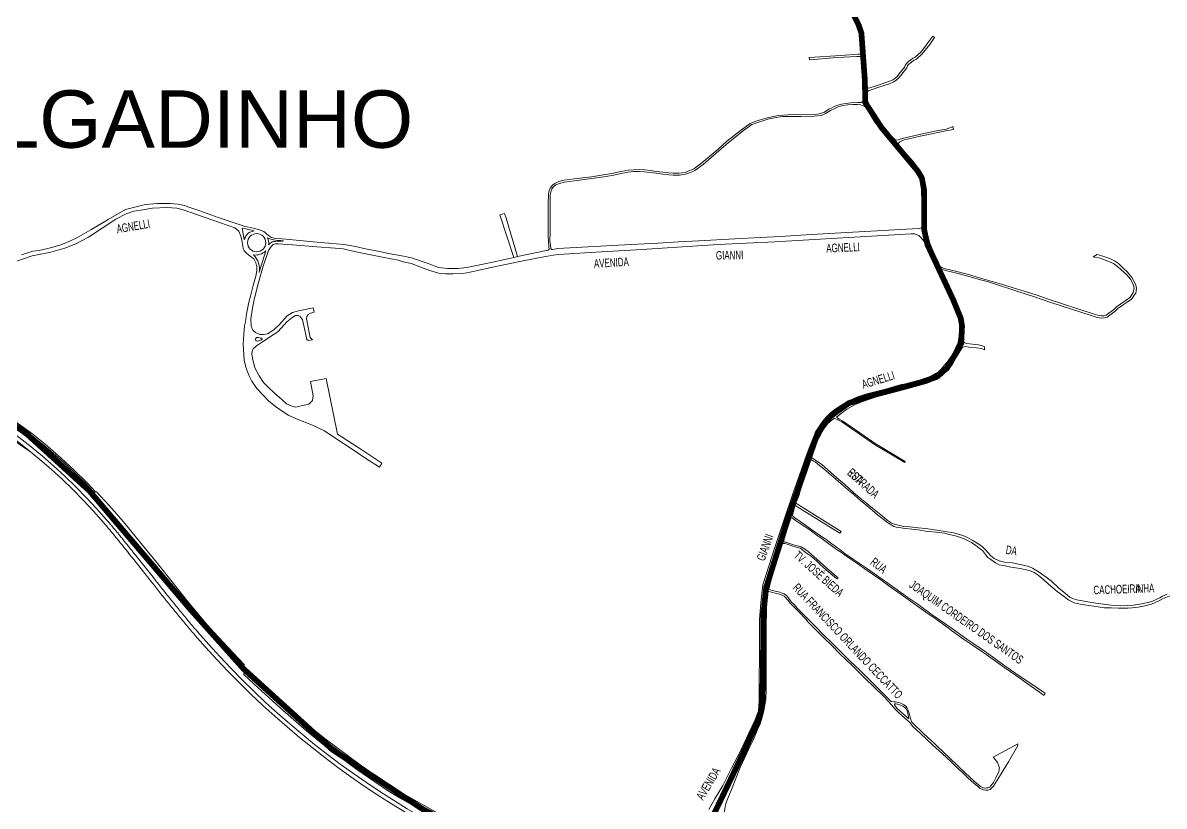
# Model space of a CAD drawing. Header units: millimetres. Extents: x 617885 to 663705, y 7172943 to 7234736.
# Drawn here: x 649414 to 651403, y 7185253 to 7186617 of the extents above; entities that cross this region are included whole.
import ezdxf

# ---------------------------------------------------------------- set-up
doc = ezdxf.new("R2010")
doc.units = ezdxf.units.MM
doc.layers.add('BAIRROS', color=12, linetype='Continuous')
doc.layers.add('TOP_VIAS 10.000', color=7, linetype='Continuous', lineweight=9)
doc.layers.add('VIAS', color=7, linetype='Continuous', lineweight=5)
doc.styles.add('LDUP', font='LDUP.SHX')
doc.styles.get("Standard").update_dxf_attribs({"font": 'arial.ttf'})

msp = doc.modelspace()

# ---------------------------------------------------------------- linework, layer by layer
at = {"layer": 'BAIRROS', "lineweight": 40, "ltscale": 0.3, "const_width": 10}
for points in [[(650813.7, 7186726.9), (650870.7, 7186613.7), (650875.5, 7186599.6), (650881.5, 7186517.6), (650882.3, 7186478.4), (650910.1, 7186435.5), (650935.5, 7186404.9), (650973.8, 7186359.1), (650980.9, 7186347), (650984.6, 7186326.9), (650984.9, 7186256.8), (650990.8, 7186230.5), (651035.3, 7186135.3), (651048.6, 7186102.9), (651050.9, 7186089.3), (651049.4, 7186059), (651029.4, 7186023.1), (651024.2, 7186015.6), (651006.7, 7186000.6), (650978.1, 7185991), (650893.2, 7185968.1), (650853.2, 7185954.7), (650821.2, 7185931.8), (650799.4, 7185903.3), (650747.3, 7185753.2), (650709.6, 7185633.9), (650704.5, 7185586.4), (650704.4, 7185554.8), (650703.3, 7185444.9), (650701.6, 7185420.3), (650696, 7185403.3), (650672.8, 7185351.9), (650607.6, 7185216.4)], [(650813.7, 7186726.9), (650870.7, 7186613.7), (650875.5, 7186599.6), (650881.5, 7186517.6), (650882.3, 7186478.4), (650910.1, 7186435.5), (650935.5, 7186404.9), (650973.8, 7186359.1), (650980.9, 7186347), (650984.6, 7186326.9), (650984.9, 7186256.8), (650990.8, 7186230.5), (651035.3, 7186135.3), (651048.6, 7186102.9), (651050.9, 7186089.3), (651049.4, 7186059), (651029.4, 7186023.1), (651024.2, 7186015.6), (651006.7, 7186000.6), (650978.1, 7185991), (650893.2, 7185968.1), (650853.2, 7185954.7), (650821.2, 7185931.8), (650799.4, 7185903.3), (650747.3, 7185753.2), (650709.6, 7185633.9), (650704.5, 7185586.4), (650704.4, 7185554.8), (650703.3, 7185444.9), (650701.6, 7185420.3), (650696, 7185403.3), (650672.8, 7185351.9), (650607.6, 7185216.4)], [(649265, 7186005.1), (649419.3, 7185903), (649530.2, 7185802.2), (649704.9, 7185597.1), (649798.9, 7185492), (649953.7, 7185351.4), (650110, 7185248.3), (650234.6, 7185183), (650417.5, 7185116.6), (650505.3, 7185088.1), (650598, 7185071.6), (650596.2, 7185001.4), (650588.3, 7184963.5), (650569.4, 7184926.2), (650553.2, 7184899.4), (650023.2, 7184755.2), (648828.1, 7184425.8)], [(650234.6, 7185183), (650110, 7185248.3), (649953.7, 7185351.4), (649798.9, 7185492), (649704.9, 7185597.1), (649530.2, 7185802.2), (649419.3, 7185903), (649265, 7186005.1)]]:
    msp.add_lwpolyline(points, dxfattribs=at)
at = {"layer": 'VIAS', "color": 253, "flags": 128}
for points in [[(651408.6, 7185622), (651400.4, 7185618.8), (651395.7, 7185615.9), (651390.6, 7185613.5), (651381.6, 7185609.3), (651374.9, 7185607.6), (651360.6, 7185604.9), (651349, 7185603.2), (651339.4, 7185602.3), (651327.1, 7185602.1), (651316.2, 7185602.4), (651305.8, 7185603.4), (651283.9, 7185606.4), (651266.3, 7185609.5), (651250.9, 7185612.5), (651243.3, 7185614.4), (651238.6, 7185617.2), (651228.1, 7185625.5), (651218.8, 7185633.4), (651206.6, 7185644.7), (651197.2, 7185651.7), (651185.3, 7185660.5), (651173.4, 7185667.5), (651165.6, 7185671), (651152.1, 7185673.9), (651138.2, 7185676.7), (651124.7, 7185677.8), (651115.6, 7185680.4), (651107, 7185684.5), (651100.9, 7185689.2), (651092.1, 7185698.8), (651085.1, 7185705.6), (651077.1, 7185710.9), (651068.8, 7185716.5), (651060.2, 7185720.6), (651052.5, 7185724.1), (651046.4, 7185725.9), (651036.2, 7185728.8), (651021.7, 7185731.3), (651006.8, 7185733.6), (650987.4, 7185736.3), (650974.2, 7185737.9), (650959.8, 7185739.3), (650949.7, 7185740.3), (650942.3, 7185741.6), (650937, 7185742.9), (650931.6, 7185744.5), (650927.5, 7185746.7), (650920.5, 7185750.9), (650915.2, 7185755.9), (650894.8, 7185771.9), (650872.7, 7185790.1), (650862.6, 7185798.5), (650860.9, 7185800), (650846.4, 7185813.2), (650832.9, 7185825), (650805.9, 7185848.6), (650789.4, 7185859.9), (650787.9, 7185862.3), (650788.4, 7185864.8), (650792.1, 7185872.8), (650794.4, 7185880.7), (650798, 7185888.4), (650804, 7185900), (650810.1, 7185910.2), (650817.3, 7185919.5), (650827.9, 7185928.8), (650835.6, 7185925.2), (650841.2, 7185922.2), (650847.4, 7185918.4), (650879.1, 7185896.2), (650898.3, 7185882.8), (650951, 7185851.4), (650952, 7185853.2), (650899.3, 7185884.5), (650880.3, 7185897.9), (650848.5, 7185920.1), (650842.2, 7185924), (650836.7, 7185926.9), (650832.1, 7185930.4), (650842.7, 7185938.4), (650850.1, 7185944.5), (650863.4, 7185951.8), (650878, 7185958), (650889.4, 7185961.8), (650902, 7185965.9), (650922.3, 7185970.9), (650954.8, 7185979.8), (650974, 7185985.3), (650989.9, 7185989.5), (650997, 7185992.4), (651006.8, 7185997.4), (651016.2, 7186003.2), (651021.8, 7186008.7), (651028.2, 7186015), (651034.7, 7186024.1), (651040.8, 7186034.3), (651047.4, 7186045.8), (651051.5, 7186052.2), (651054.8, 7186053), (651057.6, 7186053.4), (651063, 7186052.3), (651076, 7186051.2), (651084.5, 7186050), (651089.8, 7186047.9), (651090.1, 7186052.8), (651086.5, 7186054.5), (651079.7, 7186056.2), (651069, 7186057.8), (651058.4, 7186058.7), (651055.6, 7186059.8), (651053.5, 7186061.7), (651053.2, 7186063.2), (651053, 7186069.2), (651054.3, 7186080.9), (651054.1, 7186086), (651054.1, 7186091.8), (651053.2, 7186096.9), (651050.6, 7186108.4), (651043.6, 7186124.6), (651035.2, 7186142.8), (651025.8, 7186163.8), (651014.7, 7186188.3), (651022.1, 7186186), (651041.8, 7186181.2), (651061.2, 7186176), (651083.2, 7186170), (651097.2, 7186166), (651118.1, 7186159.1), (651132.4, 7186154.6), (651150.1, 7186149.1), (651177.1, 7186140.3), (651203.9, 7186130.8), (651277.9, 7186107.1), (651286.6, 7186104.2), (651293.2, 7186103.1), (651298.2, 7186103.3), (651303.7, 7186104.6), (651317.5, 7186115.3), (651322.2, 7186119.5), (651329.8, 7186125.1), (651338.9, 7186131), (651346.1, 7186136.1), (651348.8, 7186140.1), (651352.6, 7186145.4), (651353.5, 7186146.6), (651355, 7186155.3), (651353.6, 7186160.2), (651351.5, 7186165.9), (651346.8, 7186174), (651339.2, 7186182.9), (651331.8, 7186190.3), (651323.8, 7186198.2), (651316.3, 7186202.9), (651308.4, 7186206.6), (651294.5, 7186211.8), (651286.6, 7186214.1), (651279.1, 7186209.9), (651291.5, 7186207.5), (651304.9, 7186202.3), (651314.9, 7186198.4), (651322, 7186192.9), (651328.4, 7186187.1), (651337.2, 7186179.1), (651344.5, 7186170.8), (651348.2, 7186163.2), (651350.8, 7186155.6), (651349.3, 7186147.9), (651345.5, 7186141.6), (651343.5, 7186138.9), (651336.7, 7186134.1), (651327.6, 7186128.2), (651319.8, 7186122.4), (651315.1, 7186118.1), (651302, 7186108.1), (651297.7, 7186107.1), (651293.5, 7186106.9), (651287.5, 7186107.9), (651279.1, 7186110.7), (651200.9, 7186136), (651180.1, 7186143.4), (651153.1, 7186152), (651138.2, 7186156.5), (651129.2, 7186159.4), (651123.5, 7186160.9), (651087.3, 7186171.7), (651062, 7186179.2), (651037, 7186185.4), (651022.3, 7186188.8), (651017.1, 7186190.8), (651015.2, 7186191.5), (651012.8, 7186193.1), (651009.7, 7186199.7), (651001.8, 7186216.7), (650994.8, 7186233.3), (650992, 7186244.1), (650989.4, 7186255), (650988.2, 7186263.5), (650987.6, 7186270.8), (650986.5, 7186285.9), (650986.4, 7186307.2), (650986.7, 7186322.8), (650985.9, 7186335.4), (650984.1, 7186345.7), (650981.9, 7186351.9), (650979.3, 7186357.2), (650977.3, 7186360.5), (650974.6, 7186364.4), (650966.3, 7186375.1), (650955.2, 7186387.7), (650945.5, 7186398.4), (650940.1, 7186405), (650940.1, 7186406.6), (650940.8, 7186408.5), (650942.3, 7186410.1), (650944.8, 7186411.4), (650948.3, 7186413.1), (650978, 7186419.9), (650984, 7186421.4), (651022.8, 7186429.2), (651036.1, 7186431.4), (651034.9, 7186436.8), (651032.5, 7186435.4), (651023.2, 7186432.3), (651009.2, 7186429.7), (650984.1, 7186424.6), (650961.7, 7186419.6), (650946.3, 7186415.9), (650939.6, 7186413.8), (650937.5, 7186413.3), (650934.4, 7186414.1), (650932.8, 7186415.2), (650929.1, 7186419), (650910.1, 7186441.5), (650896.9, 7186458.8), (650889.8, 7186472.9), (650887.3, 7186478.4), (650884.9, 7186485), (650884.1, 7186489.8), (650884, 7186491.3), (650885, 7186495.2), (650886.4, 7186497.6), (650888.9, 7186499.3), (650906, 7186505.2), (650924.6, 7186511.4), (650932.1, 7186514.9), (650936.2, 7186517.5), (650940.9, 7186521.4), (650944.1, 7186525.4), (650954.9, 7186538.8), (650955.2, 7186540.3), (650955.9, 7186542.3), (650957, 7186544.1), (650958.8, 7186545.7), (650960.9, 7186547.4), (650963.5, 7186549.4), (650967.3, 7186552.3), (650970.1, 7186553.6), (650972.2, 7186554.7), (650981.2, 7186563.2), (650986.7, 7186569.5), (650994.6, 7186579.9), (651003.1, 7186591.9), (650999.8, 7186594.2), (650991.4, 7186582.3), (650983.6, 7186572), (650978.3, 7186565.9), (650969.9, 7186558), (650968.4, 7186557.2), (650965.3, 7186555.8), (650961, 7186552.6), (650958.3, 7186550.5), (650956.2, 7186548.7), (650953.9, 7186546.7), (650952.3, 7186544.1), (650951.3, 7186541.4), (650951.2, 7186540.6), (650940.9, 7186527.9), (650938.1, 7186524.2), (650933.8, 7186520.7), (650930.1, 7186518.4), (650923.1, 7186515.1), (650904.8, 7186509), (650888.5, 7186503.4), (650886.6, 7186504.1), (650885.4, 7186505), (650884.3, 7186506.8), (650883.3, 7186510.2), (650883.2, 7186514.9), (650883.1, 7186528.1), (650882.2, 7186543.2), (650880.5, 7186562.1), (650879.6, 7186581.8), (650878.8, 7186591.8), (650877.8, 7186598.6), (650875.2, 7186608.1), (650873.2, 7186614.9), (650863.5, 7186635.7)], [(650871.7, 7186603.1), (650870.3, 7186607.7), (650865.3, 7186619.1)], [(650873.8, 7186593.2), (650872.8, 7186599), (650871.7, 7186603.1)], [(650872.3, 7186563), (650874.6, 7186563.9), (650875.6, 7186565.5), (650875.4, 7186583)], [(650875.4, 7186583), (650873.8, 7186593.2)], [(650785.1, 7186553.2), (650784.6, 7186556.8), (650839.4, 7186560.6), (650869, 7186562.8), (650872.3, 7186563)], [(650833.1, 7186556.9), (650785.1, 7186553.2)], [(650879.3, 7186494.2), (650879.2, 7186516.3), (650878.4, 7186531.9), (650877.1, 7186555.7), (650875.6, 7186557.6), (650874.1, 7186559), (650867.6, 7186559), (650833.1, 7186556.9)], [(650848.2, 7186476.7), (650857.2, 7186477.8)], [(650857.2, 7186477.8), (650869.5, 7186478.6)], [(650869.5, 7186478.6), (650874.9, 7186478.8)], [(650874.9, 7186478.8), (650877, 7186479.8)], [(650877, 7186479.8), (650878.6, 7186481.2)], [(650878.6, 7186481.2), (650879.2, 7186482.2), (650879.2, 7186486.2), (650879.3, 7186494.2)], [(650731.7, 7186456.2), (650747.1, 7186457.4)], [(650747.1, 7186457.4), (650761.4, 7186457.5)], [(650761.4, 7186457.5), (650779.6, 7186457.3)], [(650779.6, 7186457.3), (650799.1, 7186458.5)], [(650799.1, 7186458.5), (650804.4, 7186459.5)], [(650804.4, 7186459.5), (650811.1, 7186462), (650818.9, 7186466.9)], [(650818.9, 7186466.9), (650824.1, 7186469.4), (650828.2, 7186471.4), (650834.4, 7186474)], [(650834.4, 7186474), (650840.7, 7186475.9)], [(650840.7, 7186475.9), (650848.2, 7186476.7)], [(650625.2, 7186396.8), (650641.2, 7186411), (650666.8, 7186431.3), (650681.9, 7186441.9), (650690, 7186445.7)], [(650690, 7186445.7), (650697.1, 7186448), (650709.4, 7186451.5)], [(650709.4, 7186451.5), (650721.7, 7186454.5)], [(650721.7, 7186454.5), (650731.7, 7186456.2)], [(650597.7, 7186373.4), (650625.2, 7186396.8)], [(650357.8, 7186343.1), (650375.1, 7186345.6), (650405.4, 7186349.4), (650426.1, 7186352.4), (650443.6, 7186355.4), (650456.3, 7186358.3)], [(650456.3, 7186358.3), (650468.8, 7186360.5)], [(650468.8, 7186360.5), (650478.5, 7186361.6), (650488.2, 7186361.8), (650498.1, 7186361.1)], [(650498.1, 7186361.1), (650508, 7186360), (650518.1, 7186358.7), (650529.2, 7186357.1)], [(650568.3, 7186356.7), (650576.5, 7186359.9)], [(650576.5, 7186359.9), (650583.6, 7186363.2)], [(650583.6, 7186363.2), (650597.7, 7186373.4)], [(650329.8, 7186245.7), (650329.7, 7186274.2), (650329.7, 7186301.3), (650330.1, 7186318.1), (650331.6, 7186325.9), (650333.3, 7186329.6), (650337.1, 7186334.7), (650341.3, 7186337.8)], [(650341.3, 7186337.8), (650348.5, 7186340.8)], [(650348.5, 7186340.8), (650357.8, 7186343.1)], [(650529.2, 7186357.1), (650540.2, 7186356.1)], [(650540.2, 7186356.1), (650547.6, 7186355.3)], [(650547.6, 7186355.3), (650558.1, 7186355.4)], [(650558.1, 7186355.4), (650568.3, 7186356.7)], [(649593.2, 7186292.1), (649628.1, 7186301.1)], [(649628.1, 7186301.1), (649649.2, 7186302.6)], [(649649.2, 7186302.6), (649671.8, 7186302.7)], [(649671.8, 7186302.7), (649684.1, 7186301.4)], [(649684.1, 7186301.4), (649696.2, 7186299.1)], [(649696.2, 7186299.1), (649703.6, 7186296.4)], [(649821.2, 7186054.6), (649815.5, 7186049.4), (649813.6, 7186044.6), (649813.1, 7186040.6), (649814.3, 7186033.4), (649818.6, 7186016.3), (649826, 7186002.5), (649833.6, 7185990.7), (649841.4, 7185983.1), (649853.6, 7185971.9), (649865.2, 7185961.7), (649873.6, 7185953.6), (649883.1, 7185949.6), (649890.2, 7185948.1), (649899.5, 7185950.1), (649912.6, 7185953.1), (649918.8, 7185959.8), (649920.2, 7185967.7), (649917.3, 7185983.3), (649915.4, 7185992.4), (649942.9, 7185998.1), (649962.7, 7185900.9), (650004.9, 7185873.5), (650039.7, 7185850.1), (650035.5, 7185843.3), (650011.9, 7185858.5), (649986.5, 7185876.1), (649961.4, 7185892.4), (649939.7, 7185906.5), (649918.8, 7185916.4), (649898.3, 7185924.8), (649877.6, 7185933.6), (649869.8, 7185938.6), (649854.5, 7185949.3), (649842.6, 7185958.8), (649833.8, 7185968), (649822.1, 7185980.6), (649813.3, 7185993.2), (649807.8, 7186003.6), (649802.8, 7186017.4), (649800, 7186030), (649798.1, 7186058), (649800, 7186082.5), (649800.7, 7186089.4), (649802, 7186096.5), (649804.1, 7186110.5), (649808, 7186130.6), (649810.8, 7186141), (649815.8, 7186159.8), (649820.4, 7186176.3), (649822, 7186185.7), (649822, 7186192.3), (649820.4, 7186199.4), (649816.5, 7186206.1), (649810.3, 7186210.9), (649803.9, 7186216.1), (649800, 7186220), (649798.2, 7186225.1), (649796.6, 7186235.1), (649794.9, 7186244.2), (649790.8, 7186254.7), (649783.4, 7186260.5), (649743.7, 7186274.3), (649693.9, 7186291.6), (649682.4, 7186294.4), (649665.3, 7186295.8), (649640.3, 7186294.6), (649623.6, 7186291.9), (649607.9, 7186289.1), (649594.5, 7186284.5), (649576.5, 7186275.3), (649528.8, 7186244.2), (649506.5, 7186232.4), (649487.7, 7186224.6), (649463.1, 7186218), (649430.5, 7186211.6), (649381.7, 7186194.7)], [(649562.7, 7186275), (649593.2, 7186292.1)], [(649703.6, 7186296.4), (649722.5, 7186289.8)], [(649722.5, 7186289.8), (649754.5, 7186278.1), (649800, 7186263.1), (649815.8, 7186259.7), (649825.2, 7186257.4)], [(650269.7, 7186208.6), (650245.7, 7186283), (650253.8, 7186285.5), (650256.4, 7186277.4), (650276.5, 7186210.4)], [(649480.2, 7186230.9), (649496.4, 7186236.8), (649508.5, 7186242.7), (649533, 7186257), (649562.7, 7186275)], [(650962.1, 7186249.6), (650724.7, 7186236.1), (650626, 7186231), (650493, 7186222.7), (650402.9, 7186217.3), (650357.5, 7186214.3), (650347.3, 7186213.7), (650338.5, 7186212.7), (650313.1, 7186208.2), (650274.6, 7186200.3), (650222.1, 7186189.3), (650193.7, 7186183), (650181.2, 7186180.7), (650163.7, 7186179.9), (650151, 7186180.4), (650138.7, 7186181.5), (650125.4, 7186185.2), (650104.3, 7186193), (650091.3, 7186198), (650077.1, 7186201.2), (650068.4, 7186203.7), (650044, 7186208.8), (650006.4, 7186216.2), (649986.7, 7186220.5), (649972.5, 7186223.5), (649958.7, 7186225.1), (649926.8, 7186227.4), (649884.2, 7186230.6), (649859.2, 7186232.6), (649854.8, 7186232.6), (649850.5, 7186231.3), (649846.8, 7186227.6), (649842.4, 7186220.7), (649833.2, 7186193.7), (649825.2, 7186165.3), (649817.9, 7186137.8), (649814.2, 7186120.1), (649811.6, 7186101.7), (649812.1, 7186088.9), (649814.8, 7186082.1), (649819.4, 7186077.9), (649827.4, 7186074.3), (649833.4, 7186074.3), (649840.7, 7186075.9), (649851.5, 7186082.5), (649861.4, 7186091.9), (649875.1, 7186107), (649884.3, 7186112.7), (649894.6, 7186115.7), (649914.7, 7186119.6), (649920.1, 7186120.7), (649922, 7186113.2), (649915.5, 7186111.4), (649911.4, 7186109.4), (649909.2, 7186105.8), (649908.5, 7186101.8), (649915.2, 7186069.5), (649919.1, 7186065.2), (649911.2, 7186063.9), (649909, 7186065.5), (649905.4, 7186082.2), (649901.6, 7186100.3), (649897.6, 7186105.7), (649893.8, 7186107.4), (649889.5, 7186107.4), (649882.8, 7186103.4), (649874, 7186096.5), (649864.3, 7186085.8), (649858.6, 7186079.1), (649850.2, 7186073.9), (649831.9, 7186061.5), (649821.2, 7186054.6)], [(649825.2, 7186257.4), (649834.4, 7186254), (649842.6, 7186247.1)], [(649842.6, 7186247.1), (649847.7, 7186243.7)], [(649847.7, 7186243.7), (649852.5, 7186242.3), (649878.8, 7186240)], [(649878.8, 7186240), (649919.9, 7186236.1)], [(650330.8, 7186227.4), (650329.8, 7186245.7)], [(650967.9, 7186249.8), (650962.1, 7186249.6)], [(650979.7, 7186243.1), (650975.5, 7186246.7), (650967.9, 7186249.8)], [(650988.1, 7186228.7), (650984.7, 7186236.5), (650979.7, 7186243.1)], [(649412.2, 7186213.5), (649431.7, 7186219.5)], [(649431.7, 7186219.5), (649442.6, 7186221.1)], [(649442.6, 7186221.1), (649458.1, 7186224.5), (649470.8, 7186227.5), (649480.2, 7186230.9)], [(649919.9, 7186236.1), (649947.4, 7186233.8)], [(649947.4, 7186233.8), (649974, 7186231.1), (649993.9, 7186227.9)], [(649993.9, 7186227.9), (650011.5, 7186223.5), (650032.8, 7186219.4), (650051.6, 7186215.7), (650074.5, 7186211.8), (650091.4, 7186208.2)], [(650259.5, 7186206.2), (650269.7, 7186208.6), (650276.5, 7186210.4), (650329.9, 7186221.3), (650331.2, 7186222.9)], [(650331.2, 7186222.9), (650330.8, 7186227.4)], [(650992.1, 7186220), (650988.1, 7186228.7)], [(650992.2, 7186219.9), (650992.1, 7186220)], [(650997.3, 7186207.5), (650992.2, 7186219.9)], [(650091.4, 7186208.2), (650120.8, 7186198)], [(650187.8, 7186191.1), (650227.7, 7186199.2)], [(650227.7, 7186199.2), (650259.5, 7186206.2)], [(651040.6, 7186114.1), (651031.4, 7186135.6), (651020.5, 7186158.6), (651007.1, 7186186.3), (650997.3, 7186207.5)], [(650120.8, 7186198), (650138.3, 7186191.4)], [(650138.3, 7186191.4), (650154.3, 7186189.3)], [(650154.3, 7186189.3), (650171.3, 7186189.4)], [(650171.3, 7186189.4), (650172.7, 7186189.4), (650187.8, 7186191.1)], [(651200.9, 7186136), (651200.9, 7186136)], [(651045.9, 7186098.1), (651044.8, 7186101.4), (651043.7, 7186106.3), (651040.6, 7186114.1)], [(651047.3, 7186090.1), (651046.8, 7186093.4), (651045.9, 7186098.1)], [(651047, 7186078.8), (651047.3, 7186082.6)], [(651047.3, 7186082.6), (651047.5, 7186087.6), (651047.3, 7186090.1)], [(651039.9, 7186052), (651043.9, 7186060.5)], [(651043.9, 7186060.5), (651045.5, 7186068.6), (651047, 7186078.8)], [(651019.9, 7186020.2), (651026.9, 7186028.5), (651034.1, 7186039.7), (651039.9, 7186052)], [(651015.3, 7186014.7), (651019.9, 7186020.2)], [(650982.2, 7185996), (650993.1, 7186000.1)], [(650993.1, 7186000.1), (650995.7, 7186001.1), (651004.6, 7186006.4)], [(651004.6, 7186006.4), (651009.9, 7186009.5), (651015.3, 7186014.7)], [(650917.4, 7185979.4), (650942.8, 7185986.8)], [(650942.8, 7185986.8), (650952.3, 7185988.6)], [(650952.3, 7185988.6), (650970.5, 7185992.7), (650982.2, 7185996)], [(650850.8, 7185957.3), (650857.5, 7185960.9), (650864.5, 7185964)], [(650864.5, 7185964), (650870.6, 7185966.2), (650876.5, 7185968.1), (650884.9, 7185970.9), (650917.4, 7185979.4)], [(650821.8, 7185937.9), (650826.8, 7185942.2)], [(650826.8, 7185942.2), (650834.5, 7185947.5)], [(650834.5, 7185947.5), (650843.1, 7185953), (650850.8, 7185957.3)], [(649399, 7185921.7), (649429.9, 7185898.7), (649451.6, 7185881.4), (649479.4, 7185857.3), (649502.6, 7185835.9), (649523.8, 7185815), (649538, 7185800), (649542.5, 7185800.2), (649563.9, 7185777.3), (649577.8, 7185761.8), (649592.5, 7185744.8), (649614.7, 7185717.1), (649646.9, 7185677.8), (649674.4, 7185643.6), (649700.7, 7185610.5), (649738.3, 7185565.1), (649789.3, 7185510.5), (649800.1, 7185499.8), (649800.1, 7185492.3), (649814.1, 7185478.5), (649867.6, 7185429.5), (649913.6, 7185389.2), (649942, 7185366.3), (650000.5, 7185322.5), (650053.5, 7185286.1), (650076.4, 7185272.2), (650165.2, 7185222.6)], [(649541.6, 7185800), (649525.7, 7185816.7), (649504.4, 7185837.7), (649481.1, 7185859.2), (649453.3, 7185883.4), (649431.4, 7185900.7), (649400.6, 7185923.7)], [(650757.3, 7185800.5), (650766.9, 7185827.8), (650780.3, 7185865.8), (650790.9, 7185892.9), (650796.3, 7185905.3), (650805.2, 7185919.3), (650810.2, 7185926)], [(650810.2, 7185926), (650815.5, 7185931.9)], [(650815.5, 7185931.9), (650821.8, 7185937.9)], [(650162.1, 7185215.4), (650072.7, 7185266), (650049.5, 7185280), (649996.2, 7185316.6), (649937.5, 7185360.5), (649908.9, 7185383.7), (649862.7, 7185424.2), (649816.7, 7185466.2), (649799.6, 7185482.4), (649799.1, 7185490.9), (649790.2, 7185500), (649733.2, 7185560.7), (649695.4, 7185606.2), (649669.1, 7185639.4), (649641.7, 7185673.6), (649609.5, 7185712.8), (649587.3, 7185740.4), (649572.7, 7185757.4), (649558.9, 7185772.7), (649537.6, 7185795.6), (649528, 7185800), (649518.7, 7185809.9), (649497.6, 7185830.6), (649474.5, 7185851.9), (649447, 7185875.8), (649425.4, 7185892.9), (649394.8, 7185915.8)], [(650725, 7185705.3), (650738.9, 7185746.8), (650757.3, 7185800.5)], [(650697.9, 7185577.7), (650700.4, 7185607.3), (650703.6, 7185638.4), (650725, 7185705.3)], [(650697.9, 7185530), (650697.9, 7185577.7)], [(650609.5, 7185247), (650620.2, 7185265.9), (650634, 7185289), (650649.3, 7185318.9), (650663.4, 7185346.5), (650678.8, 7185378.8), (650689.7, 7185402), (650693.9, 7185412.3), (650696, 7185418.7), (650697.5, 7185436.2), (650697.5, 7185458), (650697.9, 7185530)], [(649801, 7185495.5), (649816.1, 7185481.3), (649824.6, 7185472.7), (649830.3, 7185467.3), (649869.3, 7185431.5), (649915.2, 7185391.2), (649943.5, 7185368.3), (650001.9, 7185324.6), (650054.8, 7185288.2), (650058.5, 7185286.1), (650062.9, 7185283.4), (650077.8, 7185274.4), (650165.2, 7185225)]]:
    msp.add_lwpolyline(points, dxfattribs=at)
at = {"layer": 'VIAS', "color": 253}
for points in [[(650734.8, 7186245.4), (650788.1, 7186248.5), (650964.4, 7186258.3), (650976.9, 7186259.3), (650980.5, 7186260.2), (650981.8, 7186262.3), (650981.9, 7186265.4), (650981.3, 7186274.7), (650980.8, 7186294.1), (650980.7, 7186307.8), (650980.4, 7186327.7), (650980.4, 7186331.4), (650979.1, 7186339.2), (650977.4, 7186345.9), (650974.7, 7186353.3), (650971, 7186358.7), (650967.3, 7186363.7), (650958.8, 7186373.8), (650936.6, 7186399), (650914.8, 7186424.4), (650899, 7186444.3), (650886, 7186465.5), (650882.5, 7186470.7), (650880.1, 7186472.4), (650877.7, 7186473.4), (650874.8, 7186474.3), (650868.4, 7186475), (650860.4, 7186474.9), (650852.1, 7186474.6), (650843.4, 7186473.2), (650835.3, 7186471), (650829, 7186468), (650821.8, 7186464.5), (650812.8, 7186459.6), (650809.7, 7186458), (650805.4, 7186455.9), (650793.1, 7186455.1), (650770, 7186454.1), (650751.7, 7186454.1), (650738, 7186454), (650727.1, 7186452.7), (650712.5, 7186449.5), (650690.8, 7186442.7), (650684.7, 7186440.1), (650669.8, 7186430)], [(650669.8, 7186430), (650643.2, 7186408.5), (650627.3, 7186394.3), (650599.7, 7186370.8), (650585.3, 7186360.3), (650577.8, 7186356.9), (650569.1, 7186353.5), (650558.3, 7186352.2), (650547.5, 7186352.1), (650539.9, 7186352.9), (650528.8, 7186353.9), (650517.7, 7186355.5), (650507.6, 7186356.8), (650497.8, 7186357.9), (650488.2, 7186358.5), (650478.8, 7186358.4), (650469.3, 7186357.3), (650456.9, 7186355.1), (650444.3, 7186352.2), (650426.6, 7186349.2), (650405.8, 7186346.2), (650375.5, 7186342.3), (650358.4, 7186339.9), (650349.5, 7186337.7), (650342.9, 7186335), (650339.4, 7186332.4), (650336.1, 7186328), (650334.7, 7186324.9), (650333.3, 7186317.7), (650332.9, 7186301.3), (650332.9, 7186257), (650332.9, 7186252.3), (650332.8, 7186237.7), (650333.6, 7186229.8), (650334.4, 7186224.4), (650335.7, 7186222.6), (650337.1, 7186222.8), (650346.7, 7186224.2), (650399.4, 7186227.1), (650473.5, 7186231.2), (650521.3, 7186233.8), (650556.6, 7186235.7), (650592.2, 7186237.6), (650654.7, 7186240.9), (650699.5, 7186243.6), (650734.8, 7186245.4)], [(649825.6, 7186069.1), (649824.7, 7186069.3), (649824.5, 7186069.4), (649823.6, 7186069.4), (649821.7, 7186069), (649820.6, 7186068.2), (649819.9, 7186067.2), (649819.9, 7186065.2), (649820.2, 7186064.3)], [(649820.2, 7186064.3), (649820.8, 7186063.7), (649823.2, 7186063.1), (649823.7, 7186063.1), (649825.5, 7186063.4)], [(649825.5, 7186063.4), (649826.6, 7186063.8)], [(649827.8, 7186068), (649826.7, 7186068.6), (649825.6, 7186069.1)], [(649826.6, 7186063.8), (649827.9, 7186064.5)], [(649830.2, 7186068), (649828.9, 7186068), (649827.8, 7186068)], [(649827.9, 7186064.5), (649828.4, 7186064.9)], [(649828.4, 7186064.9), (649829.9, 7186065.4), (649830.8, 7186065.7)], [(649831.4, 7186067.3), (649830.2, 7186068)], [(649830.8, 7186065.7), (649831.4, 7186066.4), (649831.4, 7186067.3)], [(650778.8, 7185836.5), (650782.3, 7185846.7), (650784.2, 7185852.3), (650785.9, 7185854.6), (650787.7, 7185855.3)], [(650787.7, 7185855.3), (650789.8, 7185855.3), (650792.3, 7185854)], [(650792.3, 7185854), (650794.8, 7185852.8), (650799.6, 7185848.8)], [(650799.6, 7185848.8), (650810.3, 7185840.4)], [(650768.4, 7185800), (650769.6, 7185809.2), (650771.8, 7185815.5), (650774.8, 7185825.9)], [(650774.8, 7185825.9), (650778.8, 7185836.5)], [(650810.3, 7185840.4), (650819, 7185833.2), (650830.9, 7185822.4), (650844.4, 7185810.7)], [(650844.4, 7185810.7), (650856.9, 7185800), (650858, 7185799.1)], [(650761.3, 7185780.9), (650761.7, 7185782.2)], [(650761.7, 7185782.2), (650762.3, 7185783.7), (650766.2, 7185793.4)], [(650766.2, 7185793.4), (650768.4, 7185800)], [(650858, 7185799.1), (650873.8, 7185785.5)], [(650873.8, 7185785.5), (650889.9, 7185772.5)], [(650778.3, 7185742.3), (650759.6, 7185755.3), (650756.2, 7185757.9), (650755.3, 7185759.1), (650756, 7185761.4)], [(650756, 7185761.4), (650756.7, 7185763.9), (650757.2, 7185766.9)], [(650757.2, 7185766.9), (650758.3, 7185770.8)], [(650758.3, 7185770.8), (650759.7, 7185775.2), (650760.2, 7185776.9)], [(650760.2, 7185776.9), (650837.9, 7185728.2), (650840.1, 7185731.6)], [(650840.1, 7185731.6), (650761.3, 7185780.9)], [(650889.9, 7185772.5), (650903.8, 7185760.4), (650914.9, 7185751.4), (650920.1, 7185747.5), (650925.4, 7185744.3), (650928.7, 7185742.2)], [(650740.6, 7185716.1), (650745.3, 7185733.4), (650750.4, 7185747.6), (650751.1, 7185749.7)], [(650751.1, 7185749.7), (650752.2, 7185753.1)], [(650752.2, 7185753.1), (650753.2, 7185755), (650754.6, 7185754.9), (650757, 7185753.4)], [(650757, 7185753.4), (650760.6, 7185750.7), (650767.9, 7185745.6), (650783.7, 7185735.1), (650800.2, 7185723.2), (650804.9, 7185720.1)], [(650812.2, 7185718.4), (650806.1, 7185722.6), (650790.6, 7185733.3), (650778.3, 7185742.3)], [(650928.7, 7185742.2), (650932.3, 7185740.3)], [(650932.3, 7185740.3), (650936.8, 7185738.8)], [(650936.8, 7185738.8), (650952.6, 7185736.4)], [(650952.6, 7185736.4), (650974.4, 7185734)], [(650974.4, 7185734), (650987.1, 7185732.1), (651005.5, 7185729.9)], [(651005.5, 7185729.9), (651021, 7185728.3), (651026, 7185726.7), (651039.6, 7185723.6)], [(651039.6, 7185723.6), (651053.3, 7185719.1)], [(650734.2, 7185696.9), (650737.4, 7185709)], [(650737.4, 7185709), (650738.4, 7185710.7), (650740, 7185710.7), (650742.1, 7185710.4)], [(650742.8, 7185712.7), (650740.4, 7185713.5), (650740.6, 7185716.1)], [(650742.1, 7185710.4), (650746.1, 7185709.2)], [(650744.5, 7185712.5), (650742.8, 7185712.7)], [(650770.6, 7185704.4), (650758.7, 7185707.8), (650746.8, 7185711.5), (650744.5, 7185712.5)], [(650746.1, 7185709.2), (650755.9, 7185705.9), (650759.9, 7185704.5)], [(650759.9, 7185704.5), (650766.1, 7185702.9), (650769, 7185702)], [(650769, 7185702), (650770.4, 7185701.3), (650773.4, 7185699), (650777.3, 7185695.6)], [(650832.7, 7185648.6), (650834.9, 7185650.7), (650828, 7185656.6), (650815.2, 7185667.7), (650797.7, 7185683.4), (650788.7, 7185691), (650782.5, 7185696.4), (650774.6, 7185702), (650772.8, 7185702.9), (650770.6, 7185704.4)], [(650804.9, 7185720.1), (650814.2, 7185713.2), (650829.5, 7185701.6), (650832.2, 7185699.9), (650840.6, 7185694.5), (650846.1, 7185690.5)], [(650815.8, 7185716), (650812.2, 7185718.4)], [(650822, 7185711.1), (650815.8, 7185716)], [(650829.8, 7185705.5), (650822, 7185711.1)], [(650840.8, 7185697.4), (650829.8, 7185705.5)], [(651053.3, 7185719.1), (651061.6, 7185715.3), (651067.2, 7185712.1)], [(651067.2, 7185712.1), (651075, 7185706.9), (651080.2, 7185703.1)], [(651080.2, 7185703.1), (651086.3, 7185698), (651091.5, 7185691.2), (651096, 7185685.9), (651100.9, 7185682.3), (651109.2, 7185676.5), (651115.4, 7185673.5)], [(650714.1, 7185631), (650716.3, 7185640.6), (650725.5, 7185671), (650734.2, 7185696.9)], [(650777.3, 7185695.6), (650783.3, 7185691.5), (650788.4, 7185687.8)], [(650788.4, 7185687.8), (650793.1, 7185683.5)], [(650793.1, 7185683.5), (650797.9, 7185679.5)], [(650846.7, 7185693.2), (650840.8, 7185697.4)], [(650846.1, 7185690.5), (650855.3, 7185684.2)], [(650886.4, 7185666.1), (650861.9, 7185682.6), (650846.7, 7185693.2)], [(650855.3, 7185684.2), (650865.6, 7185677.1)], [(650797.9, 7185679.5), (650803.9, 7185673.8), (650814.2, 7185664.8), (650832.7, 7185648.6)], [(650865.6, 7185677.1), (650887.2, 7185662), (650909.5, 7185646.9)], [(650921.8, 7185641.1), (650886.4, 7185666.1)], [(651115.4, 7185673.5), (651126.2, 7185671.3)], [(651126.2, 7185671.3), (651135.8, 7185669.1)], [(651135.8, 7185669.1), (651151.9, 7185666.6)], [(651151.9, 7185666.6), (651162.4, 7185664.7), (651168.7, 7185663.6), (651176.5, 7185659.9), (651183.7, 7185655.2)], [(650909.5, 7185646.9), (650925.9, 7185635)], [(651183.7, 7185655.2), (651193.3, 7185646.9)], [(651193.3, 7185646.9), (651201.6, 7185639.8), (651216.8, 7185627)], [(650711.8, 7185620.8), (650713.2, 7185626.8)], [(650713.2, 7185626.8), (650714, 7185626.8), (650716.3, 7185626.3), (650720.6, 7185625.1)], [(650744.7, 7185620.1), (650740.9, 7185622.5), (650737.2, 7185623.9), (650731.3, 7185626), (650725.5, 7185627.6), (650718.4, 7185629.4), (650714.1, 7185631)], [(650720.6, 7185625.1), (650730.7, 7185622.9), (650737.6, 7185620.4), (650740, 7185619.5)], [(651000.8, 7185585.2), (650981.2, 7185599.1), (650975.3, 7185603.3), (650956.5, 7185616.6), (650921.8, 7185641.1)], [(650925.9, 7185635), (650944.9, 7185621.6)], [(651216.8, 7185627), (651224.6, 7185620.8), (651236.8, 7185611.8)], [(650710, 7185598.6), (650711.8, 7185620.8)], [(650740, 7185619.5), (650741.2, 7185618.9)], [(650741.2, 7185618.9), (650742.5, 7185617.1)], [(650742.5, 7185617.1), (650747.7, 7185611.4)], [(650747.6, 7185616.1), (650744.7, 7185620.1)], [(650776.4, 7185585), (650771.7, 7185589.7), (650769, 7185592.3), (650763.8, 7185597.6), (650758.9, 7185603.5), (650753.4, 7185608.7), (650747.6, 7185616.1)], [(650747.7, 7185611.4), (650752.2, 7185605.8)], [(650752.2, 7185605.8), (650758, 7185599.9), (650767.8, 7185590.2)], [(650944.9, 7185621.6), (650969.3, 7185604.1)], [(650969.3, 7185604.1), (650987.8, 7185590.8)], [(651236.8, 7185611.8), (651246.1, 7185607.1)], [(651246.1, 7185607.1), (651256.6, 7185604.5), (651271.8, 7185602.3)], [(651271.8, 7185602.3), (651280.3, 7185601.3)], [(651357.6, 7185599.3), (651369.4, 7185601.7), (651381, 7185604.8)], [(651381, 7185604.8), (651394.8, 7185611.3), (651400, 7185614.2)], [(651400, 7185614.2), (651414.9, 7185619.9)], [(650709.6, 7185456.4), (650709.6, 7185561.5), (650710, 7185598.6)], [(650767.8, 7185590.2), (650771.6, 7185585.9), (650774.1, 7185583.3)], [(650774.1, 7185583.3), (650778.5, 7185578.5), (650783, 7185573.6)], [(650780.2, 7185581), (650776.4, 7185585)], [(650987.8, 7185590.8), (651004.3, 7185579.5)], [(651031.7, 7185563.4), (651000.8, 7185585.2)], [(651280.3, 7185601.3), (651299.3, 7185598.4), (651310.8, 7185598.1), (651323.8, 7185597.6), (651339.9, 7185597.6), (651347.6, 7185598.2)], [(651347.6, 7185598.2), (651357.6, 7185599.3)], [(650794.8, 7185566.3), (650780.2, 7185581)], [(650783, 7185573.6), (650795, 7185561.2)], [(650809.7, 7185551.4), (650794.8, 7185566.3)], [(651004.3, 7185579.5), (651007.9, 7185577.1), (651026.5, 7185563.5), (651032.7, 7185559)], [(651059.5, 7185543.7), (651031.7, 7185563.4)], [(650795, 7185561.2), (650810.3, 7185546.3)], [(650823.9, 7185537.3), (650809.7, 7185551.4)], [(650810.3, 7185546.3), (650823.2, 7185533.2)], [(651032.7, 7185559), (651053.4, 7185544), (651068.9, 7185533.3)], [(651121.6, 7185500.3), (651090.9, 7185522.1), (651059.5, 7185543.7)], [(650823.2, 7185533.2), (650837.8, 7185518.5), (650859.8, 7185497.2)], [(650834.2, 7185527.1), (650823.9, 7185537.3)], [(650841.7, 7185519.6), (650834.2, 7185527.1)], [(651068.9, 7185533.3), (651089, 7185520), (651125.6, 7185493.8)], [(650855.8, 7185505.7), (650841.7, 7185519.6)], [(650886.6, 7185476), (650872.8, 7185489.6), (650855.8, 7185505.7)], [(650859.8, 7185497.2), (650882.9, 7185474.8)], [(651135.5, 7185490.4), (651121.6, 7185500.3)], [(651125.6, 7185493.8), (651153.4, 7185474.6)], [(651193.7, 7185445.9), (651195.7, 7185449.5), (651194.5, 7185450.3), (651168.8, 7185467.6), (651155.6, 7185476.2), (651135.5, 7185490.4)], [(650882.9, 7185474.8), (650896.3, 7185461.3)], [(650897.2, 7185465.1), (650886.6, 7185476)], [(650912.2, 7185450.2), (650897.2, 7185465.1)], [(651153.4, 7185474.6), (651162.4, 7185467.5), (651171.7, 7185461.2), (651193.7, 7185445.9)], [(650636.1, 7185241.3), (650638.4, 7185254.9), (650640.9, 7185262), (650649, 7185282.1), (650657.6, 7185303.8), (650661.8, 7185314.7), (650664.7, 7185321.2), (650678.9, 7185351.6), (650687.3, 7185369), (650695.6, 7185389.5), (650698.3, 7185394.7), (650701.4, 7185403.8), (650704.2, 7185414.3), (650708.7, 7185438.3), (650709.6, 7185456.4)], [(650896.3, 7185461.3), (650915.4, 7185443.3), (650928.4, 7185429)], [(650944.4, 7185432), (650939.9, 7185433.7), (650935.1, 7185434.7), (650932.2, 7185434.7), (650928.3, 7185434.9), (650927.2, 7185435.3), (650912.2, 7185450.2)], [(650928.4, 7185429), (650933.5, 7185422.7), (650940.7, 7185415.5)], [(650949.4, 7185429.6), (650944.4, 7185432)], [(650954.7, 7185424.8), (650952.3, 7185427.5), (650949.4, 7185429.6)], [(650956.5, 7185421.4), (650954.7, 7185424.8)], [(650940.7, 7185415.5), (650945.3, 7185411.3), (650950.1, 7185407.6), (650959.4, 7185399)], [(650960.8, 7185405.6), (650958.6, 7185415), (650956.5, 7185421.4)], [(650984.5, 7185378.7), (650963, 7185399.8), (650960.8, 7185405.6)], [(650959.4, 7185399), (650965.4, 7185391.9)], [(650965.4, 7185391.9), (650978.5, 7185379.2)], [(650978.5, 7185379.2), (650999.9, 7185359.1)], [(650996.5, 7185367.8), (650984.5, 7185378.7)], [(651002.6, 7185361.9), (650996.5, 7185367.8)], [(650999.9, 7185359.1), (651016.6, 7185343.9)], [(651007.5, 7185357.1), (651002.6, 7185361.9)], [(651087.2, 7185285.4), (651083.2, 7185287.1), (651080.4, 7185289.2), (651071.6, 7185297.1), (651056.8, 7185310.4), (651043.6, 7185323.4), (651029.1, 7185337.1), (651007.5, 7185357.1)], [(651016.6, 7185343.9), (651031.2, 7185330.5)], [(651105.7, 7185287.7), (651111.7, 7185296.9), (651131.9, 7185330), (651147.3, 7185357.3), (651148.2, 7185361.3), (651105.4, 7185338.4)], [(651031.2, 7185330.5), (651044.3, 7185318)], [(651105.4, 7185338.4), (651108.6, 7185334.1)], [(651108.6, 7185334.1), (651112.4, 7185328.7)], [(651112.4, 7185328.7), (651114.4, 7185324.1), (651115.9, 7185319.9)], [(651044.3, 7185318), (651050.3, 7185312.7)], [(651050.3, 7185312.7), (651054.2, 7185309.2)], [(651054.2, 7185309.2), (651061.5, 7185301.9), (651071.4, 7185293), (651080.5, 7185285.3), (651082.5, 7185283.9)], [(651115.9, 7185319.9), (651115.8, 7185318), (651115.6, 7185315.5), (651114.9, 7185313.2), (651109.6, 7185302.2)], [(651082.5, 7185283.9), (651086.1, 7185282.2)], [(651086.1, 7185282.2), (651088.3, 7185281.3), (651091.7, 7185280.6), (651096.1, 7185280.9), (651099.9, 7185282.1), (651105.7, 7185287.7)], [(651089.7, 7185284.5), (651087.2, 7185285.4)], [(651101.3, 7185288.1), (651099.2, 7185286.2), (651096.1, 7185284.8), (651093.6, 7185284.6), (651089.7, 7185284.5)], [(651105.7, 7185293.9), (651101.3, 7185288.1)], [(651109.6, 7185302.2), (651105.7, 7185293.9)]]:
    msp.add_lwpolyline(points, dxfattribs=at)
msp.add_lwpolyline([(649800, 7186259), (649796.2, 7186259.8), (649800, 7186240.2), (649801.4, 7186242.9), (649801.9, 7186243.9), (649802.7, 7186245.5), (649803.7, 7186246.9), (649804.6, 7186248.2), (649805.6, 7186249.4), (649807, 7186250.8), (649809.9, 7186252.6), (649813.6, 7186253.9), (649815.9, 7186254.7), (649817.3, 7186255.2), (649813.3, 7186256.4)], close=True, dxfattribs=at)
for points in [[(649842.6, 7186230.8), (649844, 7186232.3), (649845.1, 7186233.3), (649846.3, 7186234.2), (649847.5, 7186234.9), (649848.6, 7186235.7), (649849.8, 7186236.2), (649851.1, 7186236.4), (649852.6, 7186236.4), (649854.4, 7186236.6), (649857.5, 7186236.9), (649859.3, 7186236.9), (649861.6, 7186237.1), (649863.7, 7186237.1), (649866.5, 7186237.1), (649868.5, 7186237.4), (649866.9, 7186237.6), (649863, 7186238), (649859.6, 7186238.3), (649854.5, 7186238.9), (649851.2, 7186239.4), (649848.8, 7186239.7), (649846.7, 7186240.3), (649844.7, 7186241.3), (649843, 7186242), (649840.8, 7186243.1, -0.150806), (649842.6, 7186230.8)], [(649816.2, 7186213.1, 0.217155), (649837.6, 7186220), (649826.9, 7186185), (649826.2, 7186182.3, 0.258568), (649816.2, 7186213.1)], [(649554.7, 7185747.1, -0.001926), (649559.9, 7185741, -0.001693), (649565, 7185734.9, -0.001494), (649570.1, 7185728.8, -0.001295), (649575.2, 7185722.6, -0.001096), (649580.2, 7185716.4, -0.000896), (649585.3, 7185710.2, -0.000697), (649590.3, 7185704, -0.000498), (649595.3, 7185697.8, -0.000299), (649600.2, 7185691.5, -0.000066), (649605.2, 7185685.2), (649638, 7185644.1, 0.000066), (649645.4, 7185634.7, 0.000298), (649652.9, 7185625.3, 0.000497), (649660.4, 7185615.9, 0.000695), (649667.9, 7185606.6, 0.000894), (649675.5, 7185597.2, 0.001093), (649683.1, 7185587.9, 0.001291), (649690.7, 7185578.6, 0.00149), (649698.4, 7185569.4, 0.001689), (649706.2, 7185560.2, 0.001921), (649714, 7185551.1)], [(649560.1, 7185751.8, -0.001926), (649565.4, 7185745.7, -0.001693), (649570.5, 7185739.5, -0.001494), (649575.7, 7185733.4, -0.001295), (649580.8, 7185727.2, -0.001096), (649585.8, 7185721, -0.000896), (649590.9, 7185714.7, -0.000697), (649595.9, 7185708.5, -0.000498), (649600.9, 7185702.2, -0.000299), (649605.9, 7185696, -0.000066), (649610.9, 7185689.7), (649643.6, 7185648.6, 0.000066), (649651.1, 7185639.2, 0.000298), (649658.6, 7185629.8, 0.000497), (649666, 7185620.4, 0.000695), (649673.6, 7185611.1, 0.000894), (649681.1, 7185601.7, 0.001093), (649688.7, 7185592.5, 0.001291), (649696.3, 7185583.2, 0.00149), (649703.9, 7185574, 0.001689), (649711.7, 7185564.9, 0.001921), (649719.5, 7185555.8)]]:
    msp.add_lwpolyline(points, format="xyb", dxfattribs=at)
at = {"layer": 'VIAS', "color": 253, "flags": 128}
msp.add_lwpolyline([(650937.4, 7185423.5), (650944.3, 7185417), (650948.9, 7185413.3), (650957.3, 7185405.8), (650957.9, 7185406.1), (650957.5, 7185408.3), (650955.7, 7185417.2), (650953.5, 7185422.4), (650951.3, 7185424.7), (650947.6, 7185426.9), (650942.7, 7185429.2), (650936.3, 7185431.2), (650934, 7185431.3), (650933.2, 7185431), (650933.1, 7185430.4), (650933.4, 7185429.1)], close=True, dxfattribs=at)
at = {"layer": 'VIAS', "color": 253}
msp.add_circle((649821.7, 7186234.4), 15.8, dxfattribs=at)
for centre, radius, start, end in [((648797.2, 7185093.6), 1007.6, 40.7839, 88.1103), ((648797.2, 7185093.6), 1000.4, 40.7839, 88.1103), ((647077.9, 7182515.1), 4095.9, 54.9296, 56.1176), ((650860.2, 7186539.6), 1513.6, 220.7778, 255.0741), ((650860.2, 7186539.6), 1506.4, 220.7778, 255.0741)]:
    msp.add_arc(centre, radius, start, end, dxfattribs=at)

# ---------------------------------------------------------------- texts
at = {"layer": 'BAIRROS', "lineweight": 40, "ltscale": 0.3}
msp.add_text('SALGADINHO', height=100, dxfattribs=at).set_placement((649178.7, 7186399.8))
at = {"layer": 'TOP_VIAS 10.000', "color": 251, "style": 'LDUP', "width": 0.69}
for s, rotation, p in [('AGNELLI', 9.6507, (649579, 7186250.8)), ('GIANNI', 0.6477, (650622.1, 7186204.9)), ('AGNELLI', 2.4733, (650814.6, 7186217.2)), ('AVENIDA', 3.4526, (650409.9, 7186190.4)), ('AGNELLI', 17.2448, (650879, 7185979.8)), ('RUA', 318, (650849.5, 7185831.7)), ('ESTRADA', 318, (650849.5, 7185831.7)), ('GIANNI', 70.131, (650706.5, 7185678.7)), ('DA', 352, (651126.4, 7185692.4)), ('TV. JOSÉ BIEDA', 318.292, (650756.4, 7185687.6)), ('RUA', 322, (650889.6, 7185675.2)), ('JOAQUIM CORDEIRO DOS SANTOS', 325, (650957.6, 7185635)), ('RUA FRANCISCO ORLANDO CECCATTO', 313.4163, (650754.7, 7185632.2)), ('CACHOEIRINHA', 2, (651280.1, 7185621.8)), ('CACHOEIRA', 2, (651280.1, 7185621.8)), ('AVENIDA', 59, (650599.5, 7185262.2))]:
    msp.add_text(s, height=15, rotation=rotation, dxfattribs=at).set_placement(p)

doc.saveas('drawing.dxf')
